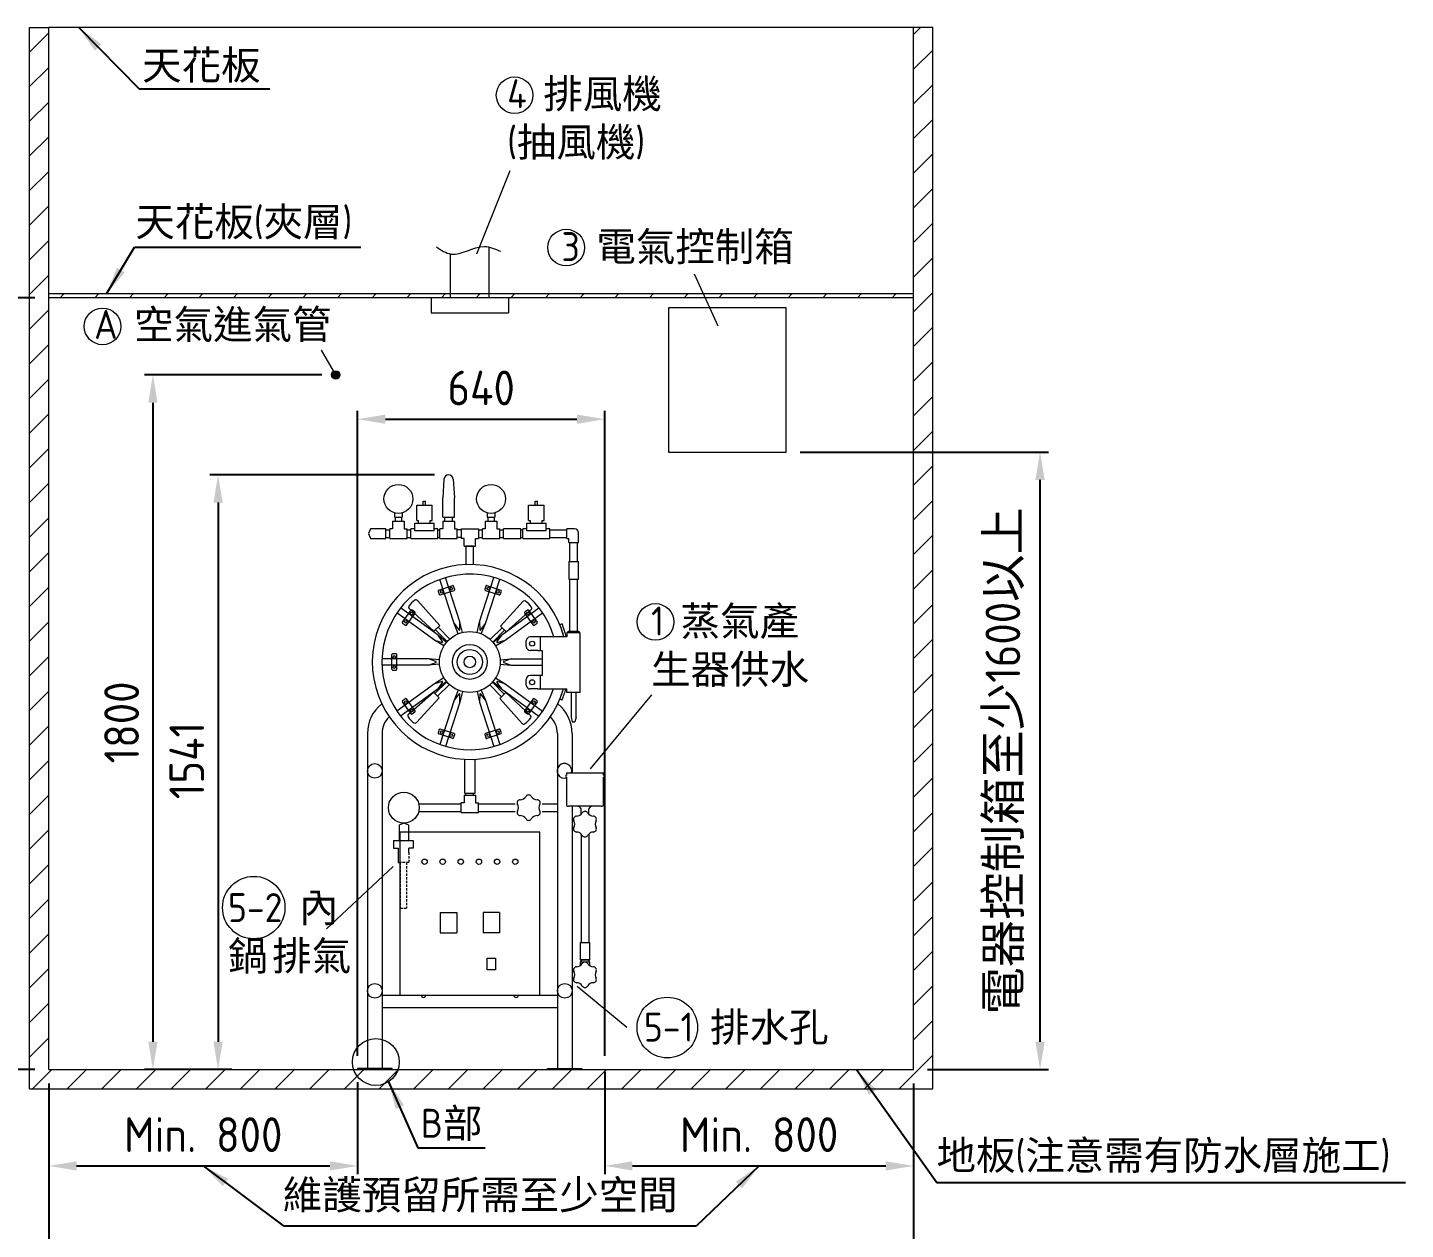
# Model space of a CAD drawing. Header units: millimetres. Extents: x 0 to 42741, y 0 to 19455.
# Drawn here: x 3912 to 7481, y 1690 to 4805 of the extents above; entities that cross this region are included whole.
import ezdxf

# ---------------------------------------------------------------- set-up
doc = ezdxf.new("R2010")
doc.units = ezdxf.units.MM
doc.linetypes.add('HIDDEN', pattern=[9.525, 6.35, -3.175])
doc.layers.get('0').update_dxf_attribs({"lineweight": 15})
for name, color, linetype, lineweight in [('D', 3, 'Continuous', 13), ('H', 2, 'HIDDEN', 15), ('S', 4, 'Continuous', 15)]:
    doc.layers.add(name, color=color, linetype=linetype, lineweight=lineweight)
doc.styles.get("Standard").update_dxf_attribs({"font": 'KAIU.TTF'})
doc.styles.add('STU25', font='isocp2.shx')
doc.dimstyles.new('STU25', dxfattribs={"dimscale": 36, "dimtxt": 2.5, "dimasz": 2, "dimexe": 0.6, "dimexo": 1, "dimgap": 1, "dimtad": 1, "dimdsep": 46, "dimtxsty": 'STU25', "dimcen": 2, "dimazin": 2, "dimtfac": 1, "dimtmove": 0, "dimatfit": 3, "dimfxl": 0, "dimtolj": 1, "dimtzin": 0, "dimarcsym": 0})
doc.dimstyles.new('STU25$7', dxfattribs={"dimscale": 36, "dimtxt": 2.5, "dimasz": 2, "dimexe": 1.25, "dimexo": 0.625, "dimgap": 1, "dimtad": 1, "dimdec": 4, "dimdsep": 46, "dimtxsty": 'STU25', "dimcen": 2.5, "dimazin": 2, "dimtfac": 1, "dimtdec": 4, "dimtmove": 0, "dimatfit": 3, "dimfxl": 0, "dimtolj": 1, "dimtzin": 0, "dimarcsym": 0})

# ---------------------------------------------------------------- blocks, each defined once
blk = doc.blocks.new('*D3')
at = {"layer": 'D', "color": 0, "lineweight": -2}
for p, q in [((5406.9, 2098.6), (5406.9, 1833.4)), ((6206.9, 2068.6), (6206.9, 1833.4)), ((5478.9, 1855), (6134.9, 1855))]:
    blk.add_line(p, q, dxfattribs=at)
at = {"layer": 'D', "color": 0}
for points in [[(5478.9, 1867), (5478.9, 1843), (5406.9, 1855)], [(6134.9, 1867), (6134.9, 1843), (6206.9, 1855)]]:
    blk.add_solid(points, dxfattribs=at)
at = {"layer": 'Defpoints', "color": 0}
for p in [(5406.9, 2134.6), (6206.9, 2104.6), (6206.9, 1855)]:
    blk.add_point(p, dxfattribs=at)
at = {"layer": 'D', "color": 0, "insert": (5806.9, 1936), "char_height": 90, "attachment_point": 5, "style": 'STU25'}
blk.add_mtext('\\A1;Min. 800', dxfattribs=at)
blk = doc.blocks.new('*D4')
at = {"layer": 'D', "color": 0, "lineweight": -2}
for p, q in [((5913.1, 3704.6), (6556.3, 3704.6)), ((6534.7, 2176.6), (6534.7, 3632.6)), ((6242.9, 2104.6), (6556.3, 2104.6))]:
    blk.add_line(p, q, dxfattribs=at)
at = {"layer": 'D', "color": 0}
for points in [[(6522.7, 3632.6), (6546.7, 3632.6), (6534.7, 3704.6)], [(6522.7, 2176.6), (6546.7, 2176.6), (6534.7, 2104.6)]]:
    blk.add_solid(points, dxfattribs=at)
at = {"layer": 'Defpoints', "color": 0}
for p in [(5877.1, 3704.6), (6534.7, 3704.6), (6206.9, 2104.6)]:
    blk.add_point(p, dxfattribs=at)
at = {"layer": 'D', "color": 0, "insert": (6443.5, 2904.6), "char_height": 90, "attachment_point": 5, "rotation": 90, "style": 'STU25'}
blk.add_mtext('\\A1;{\\f標楷體|b0|i0|c136|p65;電器控制箱至少}1600{\\f標楷體|b0|i0|c136|p65;以上}', dxfattribs=at)
blk = doc.blocks.new('*D5')
at = {"layer": 'D', "color": 0, "lineweight": -2}
for p, q in [((3966.9, 2068.6), (3966.9, 1483)), ((6206.9, 2068.6), (6206.9, 1483)), ((4038.9, 1504.6), (6134.9, 1504.6))]:
    blk.add_line(p, q, dxfattribs=at)
at = {"layer": 'D', "color": 0}
for points in [[(4038.9, 1516.6), (4038.9, 1492.6), (3966.9, 1504.6)], [(6134.9, 1516.6), (6134.9, 1492.6), (6206.9, 1504.6)]]:
    blk.add_solid(points, dxfattribs=at)
at = {"layer": 'Defpoints', "color": 0}
for p in [(3966.9, 2104.6), (6206.9, 2104.6), (6206.9, 1504.6)]:
    blk.add_point(p, dxfattribs=at)
at = {"layer": 'D', "color": 0, "insert": (5129.3, 1597.3), "char_height": 90, "attachment_point": 5, "style": 'STU25'}
blk.add_mtext('\\A1;2240({\\f標楷體|b0|i0|c136|p65;滅菌區})', dxfattribs=at)
blk = doc.blocks.new('*D6')
at = {"layer": 'D', "color": 0, "lineweight": -2}
for p, q in [((4766.9, 2071.6), (4766.9, 1833.4)), ((3966.9, 2068.6), (3966.9, 1833.4)), ((4038.9, 1855), (4694.9, 1855))]:
    blk.add_line(p, q, dxfattribs=at)
at = {"layer": 'D', "color": 0}
for points in [[(4038.9, 1867), (4038.9, 1843), (3966.9, 1855)], [(4694.9, 1867), (4694.9, 1843), (4766.9, 1855)]]:
    blk.add_solid(points, dxfattribs=at)
at = {"layer": 'Defpoints', "color": 0}
for p in [(4766.9, 2107.6), (3966.9, 2104.6), (4766.9, 1855)]:
    blk.add_point(p, dxfattribs=at)
at = {"layer": 'D', "color": 0, "insert": (4366.9, 1936), "char_height": 90, "attachment_point": 5, "style": 'STU25'}
blk.add_mtext('\\A1;Min. 800', dxfattribs=at)
blk = doc.blocks.new('*D7')
at = {"layer": 'D', "color": 0, "lineweight": -2}
for p, q in [((3930.9, 4104.6), (3635.4, 4104.6)), ((3657, 2176.6), (3657, 4032.6)), ((3930.9, 2104.6), (3635.4, 2104.6))]:
    blk.add_line(p, q, dxfattribs=at)
at = {"layer": 'D', "color": 0}
for points in [[(3645, 4032.6), (3669, 4032.6), (3657, 4104.6)], [(3645, 2176.6), (3669, 2176.6), (3657, 2104.6)]]:
    blk.add_solid(points, dxfattribs=at)
at = {"layer": 'Defpoints', "color": 0}
for p in [(3657, 4104.6), (3966.9, 4104.6), (3966.9, 2104.6)]:
    blk.add_point(p, dxfattribs=at)
at = {"layer": 'D', "color": 0, "insert": (3566, 3104.6), "char_height": 90, "attachment_point": 5, "rotation": 90, "style": 'STU25'}
blk.add_mtext('\\A1;{\\f標楷體|b0|i0|c136|p65;室內高度至少}2000{\\f標楷體|b0|i0|c136|p65;以上}', dxfattribs=at)
blk = doc.blocks.new('*D8')
at = {"layer": 'D', "color": 0, "lineweight": -2}
for p, q in [((4674.3, 3904.6), (4214.9, 3904.6)), ((4236.5, 3832.6), (4236.5, 2176.6)), ((4441.1, 2104.6), (4214.9, 2104.6))]:
    blk.add_line(p, q, dxfattribs=at)
at = {"layer": 'D', "color": 0}
for points in [[(4224.5, 3832.6), (4248.5, 3832.6), (4236.5, 3904.6)], [(4224.5, 2176.6), (4248.5, 2176.6), (4236.5, 2104.6)]]:
    blk.add_solid(points, dxfattribs=at)
at = {"layer": 'Defpoints', "color": 0}
for p in [(4710.3, 3904.6), (4236.5, 2104.6), (4477.1, 2104.6)]:
    blk.add_point(p, dxfattribs=at)
at = {"layer": 'D', "color": 0, "insert": (4155.5, 3004), "char_height": 90, "attachment_point": 5, "rotation": 90, "style": 'STU25'}
blk.add_mtext('\\A1;1800', dxfattribs=at)
blk = doc.blocks.new('*D9')
at = {"layer": 'D', "color": 0, "linetype": 'Continuous', "lineweight": -2}
for p, q in [((4966.4, 3645.6), (4383.7, 3645.6)), ((4405.3, 3573.6), (4405.3, 2176.6)), ((4441.1, 2104.6), (4383.7, 2104.6))]:
    blk.add_line(p, q, dxfattribs=at)
at = {"layer": 'D', "color": 0, "linetype": 'Continuous'}
for points in [[(4393.3, 3573.6), (4417.3, 3573.6), (4405.3, 3645.6)], [(4393.3, 2176.6), (4417.3, 2176.6), (4405.3, 2104.6)]]:
    blk.add_solid(points, dxfattribs=at)
at = {"layer": 'Defpoints', "color": 0, "linetype": 'Continuous'}
for p in [(5002.4, 3645.6), (4405.3, 2104.6), (4477.1, 2104.6)]:
    blk.add_point(p, dxfattribs=at)
at = {"layer": 'D', "color": 0, "linetype": 'Continuous', "insert": (4324.3, 2905.3), "char_height": 90, "attachment_point": 5, "rotation": 90, "style": 'STU25'}
blk.add_mtext('\\A1;{\\Fisocp2.shx;1541}', dxfattribs=at)
blk = doc.blocks.new('*D10')
at = {"layer": 'D', "color": 0, "linetype": 'Continuous', "lineweight": -2}
for p, q in [((4766.9, 2140.6), (4766.9, 3811.4)), ((4838.9, 3789.8), (5334.9, 3789.8)), ((5406.9, 2140.6), (5406.9, 3811.4))]:
    blk.add_line(p, q, dxfattribs=at)
at = {"layer": 'D', "color": 0, "linetype": 'Continuous'}
for points in [[(4838.9, 3801.8), (4838.9, 3777.8), (4766.9, 3789.8)], [(5334.9, 3801.8), (5334.9, 3777.8), (5406.9, 3789.8)]]:
    blk.add_solid(points, dxfattribs=at)
at = {"layer": 'Defpoints', "color": 0, "linetype": 'Continuous'}
for p in [(5406.9, 3789.8), (4766.9, 2104.6), (5406.9, 2104.6)]:
    blk.add_point(p, dxfattribs=at)
at = {"layer": 'D', "color": 0, "linetype": 'Continuous', "insert": (5086.9, 3870.8), "char_height": 90, "attachment_point": 5, "style": 'STU25'}
blk.add_mtext('\\A1;640', dxfattribs=at)

msp = doc.modelspace()

# ---------------------------------------------------------------- hatches: boundary and pattern name
msp.add_hatch(color=256).paths.add_polyline_path([(4721.043, 3904.604, 1), (4699.521, 3904.604, 1)])
at = {"layer": 'H', "linetype": 'HIDDEN', "ltscale": 5}
h = msp.add_hatch(dxfattribs=at)
h.set_pattern_fill('ANSI31', color=256, scale=20, style=0)
h.set_pattern_definition([(45, (10388.73, 11572.28), (-44.90128, 44.90128), [])])
h.paths.add_polyline_path([(6256.912, 2054.604), (6256.912, 4804.604), (6206.912, 4804.604), (6206.912, 2104.604), (3966.912, 2104.604), (3966.912, 4804.604), (3916.912, 4804.604), (3916.912, 2054.604)])
h = msp.add_hatch(dxfattribs=at)
h.set_pattern_fill('ANSI31', color=256, scale=20, style=0)
h.set_pattern_definition([(45, (220394.34, 21500.48), (-44.90128, 44.90128), [])])
h.paths.add_polyline_path([(6206.912, 4114.604), (3966.912, 4114.604), (3966.912, 4104.604), (6206.912, 4104.604)])

# ---------------------------------------------------------------- linework, layer by layer
at = {"linetype": 'Continuous'}
for p, q in [((5007.412, 4104.604), (5007.412, 4218.001)), ((5107.412, 4104.604), (5107.412, 4235.911)), ((4957.412, 4104.604), (4957.412, 4065.461)), ((5157.412, 4104.604), (5157.412, 4065.461)), ((4957.412, 4065.461), (5157.412, 4065.461)), ((4990.557, 3634.601), (4987.412, 3585.719)), ((5014.268, 3634.601), (5017.412, 3585.719)), ((4936.912, 3577.228), (4942.912, 3577.228)), ((4936.912, 3567.228), (4936.912, 3577.228)), ((4942.912, 3567.228), (4942.912, 3577.228)), ((4987.412, 3535.719), (4987.412, 3585.719)), ((5017.412, 3535.719), (5017.412, 3585.719)), ((5226.912, 3577.228), (5232.912, 3577.228)), ((5226.912, 3567.228), (5226.912, 3577.228)), ((5232.912, 3567.228), (5232.912, 3577.228)), ((4862.412, 3547.076), (4862.412, 3535.719)), ((4862.412, 3535.719), (4882.412, 3535.719)), ((4864.412, 3535.719), (4864.412, 3525.719)), ((4880.412, 3535.719), (4880.412, 3525.719)), ((4880.412, 3535.719), (4880.412, 3525.719)), ((4882.412, 3547.076), (4882.412, 3535.719)), ((4919.912, 3527.228), (4919.912, 3567.228)), ((4919.912, 3567.228), (4959.912, 3567.228)), ((4959.912, 3527.228), (4959.912, 3567.228)), ((4987.412, 3535.719), (5017.412, 3535.719)), ((4992.412, 3525.719), (4992.412, 3535.719)), ((5012.412, 3525.719), (5012.412, 3535.719)), ((5102.412, 3547.076), (5102.412, 3535.719)), ((5102.412, 3535.719), (5122.412, 3535.719)), ((5104.412, 3535.719), (5104.412, 3525.719)), ((5120.412, 3535.719), (5120.412, 3525.719)), ((5120.412, 3535.719), (5120.412, 3525.719)), ((5122.412, 3547.076), (5122.412, 3535.719)), ((5209.912, 3527.228), (5209.912, 3567.228)), ((5209.912, 3567.228), (5249.912, 3567.228)), ((5249.912, 3527.228), (5249.912, 3567.228)), ((4799.912, 3505.719), (4794.912, 3493.219)), ((4839.912, 3505.719), (4799.912, 3505.719)), ((4839.912, 3480.719), (4839.912, 3505.719)), ((4839.912, 3503.219), (4849.912, 3503.219)), ((4857.412, 3505.719), (4849.912, 3505.719)), ((4849.912, 3480.719), (4849.912, 3505.719)), ((4857.412, 3525.719), (4887.412, 3525.719)), ((4857.412, 3525.719), (4857.412, 3505.719)), ((4862.412, 3525.719), (4882.412, 3525.719)), ((4887.412, 3525.719), (4887.412, 3505.719)), ((4887.412, 3505.719), (4894.912, 3505.719)), ((4894.912, 3480.719), (4894.912, 3505.719)), ((4894.912, 3503.219), (4904.912, 3503.219)), ((4914.912, 3505.719), (4904.912, 3505.719)), ((4904.912, 3480.719), (4904.912, 3505.719)), ((4914.912, 3520.719), (4964.912, 3520.719)), ((4914.912, 3510.719), (4914.912, 3520.719)), ((4914.912, 3500.719), (4914.912, 3510.719)), ((4964.912, 3500.719), (4914.912, 3500.719)), ((4919.912, 3527.228), (4924.912, 3527.228)), ((4924.912, 3520.719), (4924.912, 3527.228)), ((4954.912, 3520.719), (4954.912, 3527.228)), ((4954.912, 3527.228), (4959.912, 3527.228)), ((4964.912, 3510.719), (4964.912, 3520.719)), ((4964.912, 3500.719), (4964.912, 3510.719)), ((4974.912, 3505.719), (4964.912, 3505.719)), ((4974.912, 3480.719), (4974.912, 3505.719)), ((4974.912, 3503.219), (4979.912, 3503.219)), ((4979.912, 3480.719), (4979.912, 3505.719)), ((4987.412, 3505.719), (4979.912, 3505.719)), ((4987.412, 3525.719), (5017.412, 3525.719)), ((4987.412, 3525.719), (4987.412, 3505.719)), ((5017.412, 3525.719), (5017.412, 3505.719)), ((5017.412, 3505.719), (5024.912, 3505.719)), ((5024.912, 3480.719), (5024.912, 3505.719)), ((5034.912, 3503.219), (5024.912, 3503.219)), ((5034.912, 3505.719), (5079.912, 3505.719)), ((5034.912, 3505.719), (5034.912, 3480.719)), ((5079.912, 3505.719), (5079.912, 3480.719)), ((5079.912, 3503.219), (5089.912, 3503.219)), ((5097.412, 3505.719), (5089.912, 3505.719)), ((5089.912, 3480.719), (5089.912, 3505.719)), ((5097.412, 3525.719), (5097.412, 3505.719)), ((5097.412, 3525.719), (5127.412, 3525.719)), ((5102.412, 3525.719), (5122.412, 3525.719)), ((5127.412, 3525.719), (5127.412, 3505.719)), ((5127.412, 3505.719), (5134.912, 3505.719)), ((5134.912, 3480.719), (5134.912, 3505.719)), ((5134.912, 3503.219), (5144.912, 3503.219)), ((5189.912, 3505.719), (5144.912, 3505.719)), ((5144.912, 3480.719), (5144.912, 3505.719)), ((5189.912, 3480.719), (5189.912, 3505.719)), ((5189.912, 3503.219), (5194.912, 3503.219)), ((5204.912, 3505.719), (5194.912, 3505.719)), ((5194.912, 3480.719), (5194.912, 3505.719)), ((5204.912, 3510.719), (5204.912, 3520.719)), ((5204.912, 3520.719), (5254.912, 3520.719)), ((5204.912, 3500.719), (5204.912, 3510.719)), ((5254.912, 3500.719), (5204.912, 3500.719)), ((5209.912, 3527.228), (5214.912, 3527.228)), ((5214.912, 3520.719), (5214.912, 3527.228)), ((5244.912, 3520.719), (5244.912, 3527.228)), ((5244.912, 3527.228), (5249.912, 3527.228)), ((5254.912, 3510.719), (5254.912, 3520.719)), ((5254.912, 3500.719), (5254.912, 3510.719)), ((5264.912, 3505.719), (5254.912, 3505.719)), ((5264.912, 3480.719), (5264.912, 3505.719)), ((5264.912, 3503.219), (5308.733, 3503.219)), ((5328.733, 3505.719), (5308.733, 3505.719)), ((5308.733, 3480.719), (5308.733, 3505.719)), ((4794.912, 3493.219), (4799.912, 3480.719)), ((4799.912, 3480.719), (4839.912, 3480.719)), ((4839.912, 3483.219), (4849.912, 3483.219)), ((4849.912, 3480.719), (4894.912, 3480.719)), ((4894.912, 3483.219), (4904.912, 3483.219)), ((4904.912, 3480.719), (4974.912, 3480.719)), ((4974.912, 3483.219), (4979.912, 3483.219)), ((4979.912, 3480.719), (5024.912, 3480.719)), ((5034.912, 3483.219), (5024.912, 3483.219)), ((5042.412, 3480.719), (5034.912, 3480.719)), ((5042.412, 3460.719), (5042.412, 3480.719)), ((5072.412, 3460.719), (5072.412, 3480.719)), ((5072.412, 3480.719), (5079.912, 3480.719)), ((5079.912, 3483.219), (5089.912, 3483.219)), ((5089.912, 3480.719), (5134.912, 3480.719)), ((5134.912, 3483.219), (5144.912, 3483.219)), ((5144.912, 3480.719), (5189.912, 3480.719)), ((5189.912, 3483.219), (5194.912, 3483.219)), ((5194.912, 3480.719), (5264.912, 3480.719)), ((5264.912, 3483.219), (5308.733, 3483.219)), ((5308.733, 3480.719), (5313.733, 3480.719)), ((5313.733, 3470.719), (5313.733, 3480.719)), ((5313.733, 3470.719), (5338.733, 3470.719)), ((5316.233, 3420.719), (5316.233, 3470.719)), ((5336.233, 3420.719), (5336.233, 3470.719)), ((5338.733, 3470.719), (5338.733, 3495.719)), ((5042.412, 3460.719), (5072.412, 3460.719)), ((5313.733, 3420.719), (5338.733, 3420.719)), ((5313.733, 3420.719), (5313.733, 3375.719)), ((5338.733, 3375.719), (5338.733, 3420.719)), ((5313.733, 3375.719), (5338.733, 3375.719)), ((5316.233, 3240.819), (5316.233, 3375.719)), ((5336.233, 3240.819), (5336.233, 3375.719)), ((4921.597, 3320.076), (4979.421, 3254.918)), ((4964.455, 3240.186), (4900.217, 3299.031)), ((5136.88, 3253.676), (5195.725, 3317.914)), ((5216.77, 3296.534), (5151.612, 3238.71)), ((4979.421, 3254.918), (4964.455, 3240.186)), ((5005.654, 3220.071), (4975.323, 3250.884)), ((5140.914, 3249.578), (5110.1, 3219.247)), ((5151.612, 3238.71), (5136.88, 3253.676)), ((4968.553, 3244.22), (4998.884, 3213.406)), ((5116.765, 3212.477), (5147.578, 3242.808)), ((5244.733, 3225.719), (5213.733, 3225.719)), ((5239.733, 3225.719), (5239.733, 3190.719)), ((5308.733, 3225.719), (5244.733, 3225.719)), ((5343.733, 3235.819), (5308.733, 3235.819)), ((5308.733, 3235.819), (5308.733, 3225.719)), ((5343.733, 3081.819), (5343.733, 3235.819)), ((5233.733, 3190.719), (5244.733, 3190.719)), ((5244.733, 3190.719), (5244.733, 3125.719)), ((4998.06, 3108.961), (4967.247, 3078.629)), ((5146.272, 3077.217), (5115.941, 3108.031)), ((5244.733, 3125.719), (5233.733, 3125.719)), ((5239.733, 3125.719), (5239.733, 3090.719)), ((4898.055, 3024.903), (4963.213, 3082.727)), ((4963.213, 3082.727), (4977.945, 3067.761)), ((4973.911, 3071.859), (5004.725, 3102.19)), ((5109.17, 3101.366), (5139.502, 3070.553)), ((5135.404, 3066.519), (5150.37, 3081.251)), ((5150.37, 3081.251), (5214.608, 3022.406)), ((5233.733, 3090.719), (5244.733, 3090.719)), ((5244.733, 3090.719), (5308.733, 3090.719)), ((5308.733, 3081.819), (5308.733, 3090.719)), ((5343.733, 3081.819), (5308.733, 3081.819)), ((4977.945, 3067.761), (4919.1, 3003.523)), ((5193.228, 3001.361), (5135.404, 3066.519)), ((5047.412, 2815.719), (5047.412, 2820.719)), ((5067.412, 2815.719), (5067.412, 2820.719)), ((4925.329, 2793.219), (5034.912, 2793.219)), ((5034.912, 2770.719), (5034.912, 2795.719)), ((5042.412, 2795.719), (5034.912, 2795.719)), ((5042.412, 2815.719), (5042.412, 2795.719)), ((5042.412, 2815.719), (5072.412, 2815.719)), ((5072.412, 2815.719), (5072.412, 2795.719)), ((5072.412, 2795.719), (5079.912, 2795.719)), ((5079.912, 2770.719), (5079.912, 2795.719)), ((5079.912, 2793.219), (5174.912, 2793.219)), ((5244.912, 2793.219), (5284.412, 2793.219)), ((4925.329, 2773.219), (5034.912, 2773.219)), ((5034.912, 2770.719), (5079.912, 2770.719)), ((5079.912, 2773.219), (5174.912, 2773.219)), ((5244.912, 2773.219), (5284.412, 2773.219)), ((5345.603, 2765.742), (5345.603, 2780.296)), ((5365.903, 2765.742), (5365.903, 2780.296)), ((4886.599, 2743.219), (4874.099, 2738.219)), ((4874.099, 2738.219), (4874.099, 2698.219)), ((4899.099, 2738.219), (4886.599, 2743.219)), ((4899.099, 2698.219), (4899.099, 2738.219)), ((5345.753, 2715.255), (5345.753, 2433.859)), ((5365.753, 2715.255), (5365.753, 2433.859)), ((4874.099, 2698.219), (4899.099, 2698.219)), ((5343.253, 2433.859), (5368.253, 2433.859)), ((5343.253, 2433.859), (5343.253, 2388.859)), ((5368.253, 2388.859), (5368.253, 2433.859)), ((5343.253, 2388.859), (5368.253, 2388.859)), ((5343.253, 2383.859), (5343.253, 2373.643)), ((5343.253, 2383.859), (5368.253, 2383.859)), ((5345.753, 2388.859), (5345.753, 2383.859)), ((5365.753, 2388.859), (5345.753, 2388.859)), ((5365.753, 2388.859), (5365.753, 2383.859)), ((5368.253, 2373.643), (5368.253, 2383.859)), ((4946.602, 2297.604), (5168.223, 2297.604)), ((5039.736, 2297.604), (5075.089, 2297.604)), ((4855.912, 2107.604), (4766.912, 2107.604)), ((4766.912, 2107.604), (4766.912, 2104.604)), ((4855.912, 2104.604), (4855.912, 2107.604)), ((5258.912, 2107.604), (5347.912, 2107.604)), ((5258.912, 2104.604), (5258.912, 2107.604)), ((5347.912, 2107.604), (5347.912, 2104.604)), ((4766.912, 2104.604), (4855.912, 2104.604)), ((5347.912, 2104.604), (5258.912, 2104.604))]:
    msp.add_line(p, q, dxfattribs=at)
for p, q in [((5047.412, 3460.719), (5047.412, 3413.02)), ((5067.412, 3460.719), (5047.412, 3460.719)), ((5067.412, 3413.02), (5067.412, 3460.719)), ((4976.921, 3346.961), (5013.061, 3358.703)), ((5016.739, 3260.009), (4979.546, 3374.478)), ((5031.956, 3264.954), (4994.763, 3379.422)), ((5018.362, 3348.86), (5015.581, 3357.419)), ((5082.869, 3264.954), (5120.062, 3379.422)), ((5099.244, 3357.419), (5096.463, 3348.86)), ((5098.086, 3260.009), (5135.279, 3374.478)), ((5101.764, 3358.703), (5137.904, 3346.961)), ((4975.637, 3344.44), (4978.418, 3335.881)), ((4980.938, 3334.597), (5017.078, 3346.34)), ((5097.747, 3346.34), (5133.887, 3334.597)), ((5136.407, 3335.881), (5139.188, 3344.44)), ((4966.145, 3217.139), (4868.773, 3287.885)), ((4975.55, 3230.084), (4878.177, 3300.829)), ((4882.823, 3264.08), (4905.159, 3294.822)), ((4893.34, 3256.439), (4915.676, 3287.181)), ((4915.234, 3289.975), (4907.953, 3295.265)), ((5139.275, 3230.084), (5236.648, 3300.829)), ((5148.68, 3217.139), (5246.052, 3287.885)), ((5199.149, 3287.181), (5221.485, 3256.439)), ((5206.872, 3295.265), (5199.591, 3289.975)), ((5209.666, 3294.822), (5232.002, 3264.08)), ((4883.266, 3261.286), (4890.547, 3255.996)), ((5027.574, 3233.597), (5016.739, 3260.009)), ((5016.739, 3260.009), (5028.912, 3243.927)), ((5031.561, 3244.788), (5031.956, 3264.954)), ((5038.715, 3237.217), (5031.956, 3264.954)), ((5076.11, 3237.217), (5082.869, 3264.954)), ((5082.869, 3264.954), (5083.264, 3244.788)), ((5085.913, 3243.927), (5098.086, 3260.009)), ((5087.251, 3233.597), (5098.086, 3260.009)), ((5224.278, 3255.996), (5231.559, 3261.286)), ((5296.365, 3259.329), (5290.818, 3257.041)), ((4990.436, 3202.14), (4966.145, 3217.139)), ((4966.145, 3217.139), (4985.447, 3211.283)), ((4997.322, 3211.617), (4975.55, 3230.084)), ((4987.084, 3213.537), (4975.55, 3230.084)), ((5117.503, 3211.617), (5139.275, 3230.084)), ((5124.389, 3202.14), (5148.68, 3217.139)), ((5139.275, 3230.084), (5127.741, 3213.537)), ((5129.378, 3211.283), (5148.68, 3217.139)), ((5203.733, 3200.719), (5203.733, 3215.719)), ((5312.233, 3240.319), (5312.733, 3240.819)), ((5312.233, 3236.319), (5312.233, 3240.319)), ((5312.733, 3235.819), (5312.233, 3236.319)), ((5312.733, 3240.819), (5339.733, 3240.819)), ((5319.883, 3235.819), (5312.733, 3235.819)), ((5339.733, 3235.819), (5332.583, 3235.819)), ((5339.733, 3240.819), (5340.233, 3240.319)), ((5340.233, 3236.319), (5339.733, 3235.819)), ((5340.233, 3240.319), (5340.233, 3236.319)), ((4855.412, 3141.719), (4855.412, 3179.719)), ((4866.412, 3181.719), (4857.412, 3181.719)), ((4868.412, 3141.719), (4868.412, 3179.719)), ((5233.733, 3190.719), (5213.733, 3190.719)), ((4950.412, 3168.719), (4830.053, 3168.719)), ((4950.412, 3152.719), (4830.053, 3152.719)), ((4978.881, 3166.576), (4950.412, 3168.719)), ((4969.47, 3162.111), (4950.412, 3168.719)), ((4950.412, 3152.719), (4969.47, 3159.326)), ((4978.881, 3154.861), (4950.412, 3152.719)), ((5135.944, 3166.576), (5164.412, 3168.719)), ((5135.944, 3154.861), (5164.412, 3152.719)), ((5164.412, 3168.719), (5145.355, 3162.111)), ((5145.355, 3159.326), (5164.412, 3152.719)), ((5164.412, 3168.719), (5244.733, 3168.719)), ((5164.412, 3152.719), (5244.733, 3152.719)), ((4857.412, 3139.719), (4866.412, 3139.719)), ((4990.436, 3119.297), (4966.145, 3104.298)), ((4985.447, 3110.154), (4966.145, 3104.298)), ((4997.322, 3109.82), (4975.55, 3091.353)), ((4975.55, 3091.353), (4987.084, 3107.9)), ((5117.503, 3109.82), (5139.275, 3091.353)), ((5124.389, 3119.297), (5148.68, 3104.298)), ((5127.741, 3107.9), (5139.275, 3091.353)), ((5148.68, 3104.298), (5129.378, 3110.154)), ((5203.733, 3100.719), (5203.733, 3115.719)), ((5233.733, 3125.719), (5213.733, 3125.719)), ((4966.145, 3104.298), (4868.773, 3033.552)), ((4975.55, 3091.353), (4878.177, 3020.608)), ((5027.574, 3087.84), (5016.739, 3061.428)), ((5028.912, 3077.51), (5016.739, 3061.428)), ((5031.956, 3056.483), (5031.561, 3076.649)), ((5038.715, 3084.22), (5031.956, 3056.483)), ((5076.11, 3084.22), (5082.869, 3056.483)), ((5083.264, 3076.649), (5082.869, 3056.483)), ((5098.086, 3061.428), (5085.913, 3077.51)), ((5087.251, 3087.84), (5098.086, 3061.428)), ((5139.275, 3091.353), (5236.648, 3020.608)), ((5148.68, 3104.298), (5246.052, 3033.552)), ((5233.733, 3090.719), (5213.733, 3090.719)), ((5319.883, 3081.819), (5319.883, 3017.819)), ((5332.583, 3017.819), (5332.583, 3081.819)), ((4905.159, 3026.615), (4882.823, 3057.357)), ((4890.547, 3065.441), (4883.266, 3060.151)), ((4915.676, 3034.256), (4893.34, 3064.998)), ((5016.739, 3061.428), (4979.546, 2946.959)), ((5031.956, 3056.483), (4994.763, 2942.015)), ((5082.869, 3056.483), (5120.062, 2942.015)), ((5098.086, 3061.428), (5135.279, 2946.959)), ((5221.485, 3064.998), (5199.149, 3034.256)), ((5232.002, 3057.357), (5209.666, 3026.615)), ((5231.559, 3060.151), (5224.278, 3065.441)), ((5296.365, 3062.108), (5290.818, 3064.397)), ((4907.953, 3026.172), (4915.234, 3031.462)), ((5199.591, 3031.462), (5206.872, 3026.172)), ((5319.883, 3017.819), (5322.733, 3005.819)), ((5322.733, 3005.819), (5329.733, 3005.819)), ((5332.583, 3017.819), (5329.733, 3005.819)), ((4792.412, 2975.624), (4792.412, 2107.604)), ((4830.412, 2975.624), (4830.412, 2107.604)), ((4978.418, 2985.556), (4975.637, 2976.997)), ((5013.061, 2962.734), (4976.921, 2974.476)), ((5017.078, 2975.098), (4980.938, 2986.84)), ((5015.581, 2964.018), (5018.362, 2972.577)), ((5096.463, 2972.577), (5099.244, 2964.018)), ((5133.887, 2986.84), (5097.747, 2975.098)), ((5137.904, 2974.476), (5101.764, 2962.734)), ((5139.188, 2976.997), (5136.407, 2985.556)), ((5284.412, 2975.624), (5284.412, 2107.604)), ((5322.412, 2975.624), (5322.412, 2873.777)), ((5043.812, 2908.585), (5043.812, 2820.719)), ((5071.012, 2820.719), (5071.012, 2908.585)), ((5043.812, 2820.719), (5071.012, 2820.719)), ((5322.412, 2786.777), (5322.412, 2107.604)), ((5355.753, 2786.777), (5345.603, 2786.777)), ((5365.903, 2786.777), (5355.753, 2786.777)), ((5238.662, 2720.104), (4876.162, 2720.104)), ((4876.162, 2720.104), (4876.162, 2297.604)), ((5238.662, 2297.604), (5238.662, 2720.104)), ((4860.196, 2698.219), (4910.759, 2698.219)), ((4860.196, 2698.219), (4860.196, 2678.003)), ((4860.196, 2678.003), (4871.573, 2678.003)), ((4871.573, 2678.003), (4871.573, 2641.364)), ((4899.382, 2667.09), (4899.382, 2678.003)), ((4910.759, 2678.003), (4899.382, 2678.003)), ((4910.759, 2698.219), (4910.759, 2678.003)), ((4871.573, 2641.364), (4876.162, 2641.364)), ((4980.812, 2511.604), (5023.512, 2511.604)), ((4980.812, 2511.604), (4980.812, 2459.104)), ((5023.512, 2511.604), (5023.512, 2459.104)), ((5091.812, 2511.604), (5091.812, 2459.104)), ((5134.512, 2511.604), (5091.812, 2511.604)), ((5134.512, 2511.604), (5134.512, 2459.104)), ((4980.812, 2459.104), (5023.512, 2459.104)), ((5134.512, 2459.104), (5091.812, 2459.104)), ((4830.412, 2297.604), (4931.412, 2297.604)), ((4876.162, 2297.604), (5238.662, 2297.604)), ((4943.412, 2297.604), (5171.412, 2297.604)), ((5183.412, 2297.604), (5284.412, 2297.604)), ((4830.412, 2265.604), (5284.412, 2265.604)), ((4792.412, 2107.604), (4830.412, 2107.604)), ((5284.412, 2107.604), (5322.412, 2107.604))]:
    msp.add_line(p, q)
at = {"color": 7, "linetype": 'Continuous', "lineweight": 15}
for p, q in [((5307.753, 2873.777), (5403.753, 2873.777)), ((5307.753, 2873.777), (5307.753, 2867.561)), ((5307.753, 2861.993), (5307.753, 2791.777)), ((5403.753, 2867.561), (5403.753, 2873.777)), ((5403.753, 2791.777), (5403.753, 2861.993)), ((5398.753, 2786.777), (5312.753, 2786.777))]:
    msp.add_line(p, q, dxfattribs=at)
at = {"linetype": 'Continuous'}
msp.add_lwpolyline([(5572.369, 3704.604), (5877.058, 3704.604), (5877.058, 4078.474), (5572.369, 4078.474)], close=True, dxfattribs=at)
msp.add_lwpolyline([(5102.162, 2392.954), (5124.162, 2392.954), (5124.162, 2362.754), (5102.162, 2362.754)], close=True)
for centre, radius in [((4710.282, 3904.604), 10.761), ((4984.636, 3342.633), 3.5), ((5009.363, 3350.667), 3.5), ((5105.462, 3350.667), 3.5), ((5130.189, 3342.633), 3.5), ((4906.891, 3286.148), 3.5), ((5207.934, 3286.148), 3.5), ((4891.608, 3265.113), 3.5), ((5223.216, 3265.113), 3.5), ((5218.733, 3208.219), 6.5), ((4861.912, 3173.719), 3.5), ((5057.412, 3160.719), 45), ((5057.412, 3160.719), 32.5), ((4861.912, 3147.719), 3.5), ((5057.412, 3160.719), 15), ((5218.733, 3108.219), 6.5), ((4891.608, 3056.324), 3.5), ((4906.891, 3035.289), 3.5), ((5207.934, 3035.289), 3.5), ((5223.216, 3056.324), 3.5), ((4984.636, 2978.804), 3.5), ((5009.363, 2970.77), 3.5), ((5105.462, 2970.77), 3.5), ((5130.189, 2978.804), 3.5), ((4811.412, 2878.604), 19), ((4940.162, 2643.104), 7), ((4987.162, 2643.104), 7), ((5034.162, 2643.104), 7), ((5081.162, 2643.104), 7), ((5128.162, 2643.104), 7), ((5175.162, 2643.104), 7), ((4811.412, 2308.604), 19), ((5303.647, 2308.604), 19)]:
    msp.add_circle(centre, radius)
for centre, radius in [((4872.412, 3583.219), 37.5), ((5112.412, 3583.219), 37.5), ((5057.412, 3160.719), 78.75), ((4886.599, 2783.219), 40)]:
    msp.add_circle(centre, radius, dxfattribs=at)
for centre, radius, start, end in [((5002.412, 3633.839), 11.88, 3.680791, 176.319209), ((5328.733, 3495.719), 10, 0, 90), ((5057.412, 3160.719), 227.5, 16.60155, 342.079787), ((4945.823, 3274.083), 55.773, 123.195205, 145.900975), ((4918.029, 3316.564), 5.007, 38.626218, 123.195205), ((4903.785, 3302.543), 5.007, 145.900975, 224.54809), ((5199.237, 3314.346), 5.007, 55.900975, 134.54809), ((5170.777, 3272.308), 55.773, 33.195205, 55.900975), ((5213.258, 3300.102), 5.007, 308.626218, 33.195205), ((4901.567, 3021.335), 5.007, 128.626218, 213.195205), ((4944.048, 3049.129), 55.773, 213.195205, 235.900975), ((4915.588, 3007.091), 5.007, 235.900975, 314.54809), ((5196.796, 3004.873), 5.007, 218.626218, 303.195205), ((5169.002, 3047.354), 55.773, 303.195205, 325.900975), ((5211.04, 3018.894), 5.007, 325.900975, 44.54809)]:
    msp.add_arc(centre, radius, start, end, dxfattribs=at)
for centre, radius, start, end in [((5057.412, 3160.719), 252.5, 14.917369, 343.905184), ((5013.679, 3356.801), 2, 18, 108), ((5101.146, 3356.801), 2, 72, 162), ((4977.539, 3345.059), 2, 108, 198), ((4980.32, 3336.499), 2, 198, 288), ((5016.46, 3348.242), 2, 288, 18), ((5098.365, 3348.242), 2, 162, 252), ((5134.505, 3336.499), 2, 252, 342), ((5137.286, 3345.059), 2, 342, 72), ((4906.777, 3293.647), 2, 54, 144), ((4914.058, 3288.357), 2, 324, 54), ((5200.767, 3288.357), 2, 126, 216), ((5208.048, 3293.647), 2, 36, 126), ((4884.441, 3262.904), 2, 144, 234), ((4891.722, 3257.614), 2, 234, 324), ((5223.103, 3257.614), 2, 216, 306), ((5230.384, 3262.904), 2, 306, 36), ((5057.412, 3160.719), 252.5, 14.917369, 22.424964), ((5057.412, 3160.719), 258.5, 14.563372, 22.424964), ((4985.814, 3212.738), 1.5, 255.801409, 32.198591), ((5030.064, 3244.887), 1.5, 219.801409, 356.198591), ((5084.76, 3244.887), 1.5, 183.801409, 320.198591), ((5129.01, 3212.738), 1.5, 147.801409, 284.198591), ((5213.733, 3215.719), 10, 90, 180), ((4857.412, 3179.719), 2, 90, 180), ((4866.412, 3179.719), 2, 0, 90), ((5213.733, 3200.719), 10, 180, 270), ((4857.412, 3141.719), 2, 180, 270), ((4866.412, 3141.719), 2, 270, 0), ((4968.912, 3160.719), 1.5, 291.801409, 68.198591), ((5145.912, 3160.719), 1.5, 111.801409, 248.198591), ((4985.814, 3108.7), 1.5, 327.801409, 104.198591), ((5129.01, 3108.7), 1.5, 75.801409, 212.198591), ((5213.733, 3115.719), 10, 90, 180), ((5030.064, 3076.55), 1.5, 3.801409, 140.198591), ((5084.76, 3076.55), 1.5, 39.801409, 176.198591), ((5213.733, 3100.719), 10, 180, 270), ((5057.412, 3160.719), 252.5, 337.575036, 343.905184), ((5057.412, 3160.719), 258.5, 337.575036, 344.288537), ((4890.412, 2975.624), 98, 128.52256, 180), ((4884.441, 3058.533), 2, 126, 216), ((4891.722, 3063.823), 2, 36, 126), ((4914.058, 3033.08), 2, 306, 36), ((5200.767, 3033.08), 2, 144, 234), ((5223.103, 3063.823), 2, 54, 144), ((5230.384, 3058.533), 2, 324, 54), ((5224.412, 2975.624), 98, 0, 51.47744), ((4890.412, 2975.624), 60, 134.12248, 180), ((4906.777, 3027.79), 2, 216, 306), ((5208.048, 3027.79), 2, 234, 324), ((5224.412, 2975.624), 60, 0, 45.87752), ((4977.539, 2976.379), 2, 162, 252), ((4980.32, 2984.938), 2, 72, 162), ((5013.679, 2964.636), 2, 252, 342), ((5016.46, 2973.195), 2, 342, 72), ((5098.365, 2973.195), 2, 108, 198), ((5101.146, 2964.636), 2, 198, 288), ((5134.505, 2984.938), 2, 18, 108), ((5137.286, 2976.379), 2, 288, 18), ((5302.416, 2878.604), 19, 345.281801, 286.314135), ((4937.412, 2297.604), 6, 180, 0), ((5177.412, 2297.604), 6, 180, 0)]:
    msp.add_arc(centre, radius, start, end)
at = {"color": 7, "linetype": 'Continuous', "lineweight": 15}
for centre, radius, start, end in [((5307.753, 2864.777), 2.5, 96.15064, 263.84936), ((5307.453, 2867.561), 0.3, 276.15064, 0), ((5307.453, 2861.993), 0.3, 0, 83.84936), ((5404.053, 2867.561), 0.3, 180, 263.84936), ((5404.053, 2861.993), 0.3, 96.15064, 180), ((5403.753, 2864.777), 2.5, 276.15064, 83.84936), ((5312.753, 2791.777), 5, 180, 270), ((5336.243, 2776.777), 10, 20.605558, 90), ((5375.264, 2776.777), 10, 90, 159.394442), ((5398.753, 2791.777), 5, 270, 0)]:
    msp.add_arc(centre, radius, start, end, dxfattribs=at)
at = {"color": 7, "linetype": 'Continuous'}
for centre, radius, start, end in [((5188.187, 2795.762), 7.973, 91.15518, 208.84482), ((5188.187, 2795.762), 7.972, 91.15518, 208.84482), ((5165.412, 2783.219), 18.028, 331.15518, 28.84482), ((5165.412, 2783.219), 18.027, 331.15518, 28.84482), ((5187.662, 2821.757), 18.027, 271.15518, 328.84482), ((5187.662, 2821.757), 18.028, 271.15518, 328.84482), ((5209.912, 2808.305), 7.973, 31.15518, 148.84482), ((5209.912, 2808.305), 7.972, 31.15518, 148.84482), ((5232.162, 2821.757), 18.028, 211.15518, 268.84482), ((5232.162, 2821.757), 18.027, 211.15518, 268.84482), ((5231.638, 2795.762), 7.973, 331.15518, 88.84482), ((5231.638, 2795.762), 7.972, 331.15518, 88.84482), ((5254.412, 2783.219), 18.028, 151.15518, 208.84482), ((5254.412, 2783.219), 18.027, 151.15518, 208.84482), ((5188.187, 2770.675), 7.973, 151.15518, 268.84482), ((5188.187, 2770.675), 7.972, 151.15518, 268.84482), ((5187.662, 2744.68), 18.027, 31.15518, 88.84482), ((5187.662, 2744.68), 18.028, 31.15518, 88.84482), ((5209.912, 2758.132), 7.973, 211.15518, 328.84482), ((5209.912, 2758.132), 7.972, 211.15518, 328.84482), ((5232.162, 2744.68), 18.028, 91.15518, 148.84482), ((5232.162, 2744.68), 18.027, 91.15518, 148.84482), ((5231.638, 2770.675), 7.973, 271.15518, 28.84482), ((5231.638, 2770.675), 7.972, 271.15518, 28.84482), ((5334.028, 2753.111), 7.973, 91.15518, 208.84482), ((5334.028, 2753.111), 7.972, 91.15518, 208.84482), ((5311.253, 2740.567), 18.028, 331.15518, 28.84482), ((5311.253, 2740.567), 18.027, 331.15518, 28.84482), ((5333.503, 2779.106), 18.028, 271.15518, 328.84482), ((5333.503, 2779.106), 18.027, 271.15518, 328.84482), ((5355.753, 2765.654), 7.973, 31.15518, 148.84482), ((5355.753, 2765.654), 7.972, 31.15518, 148.84482), ((5378.003, 2779.106), 18.028, 211.15518, 268.84482), ((5378.003, 2779.106), 18.027, 211.15518, 268.84482), ((5377.479, 2753.111), 7.972, 331.15518, 88.84482), ((5377.479, 2753.111), 7.973, 331.15518, 88.84482), ((5400.253, 2740.567), 18.028, 151.15518, 208.84482), ((5400.253, 2740.567), 18.027, 151.15518, 208.84482), ((5334.028, 2728.024), 7.973, 151.15518, 268.84482), ((5334.028, 2728.024), 7.972, 151.15518, 268.84482), ((5333.503, 2702.029), 18.028, 31.15518, 88.84482), ((5333.503, 2702.029), 18.027, 31.15518, 88.84482), ((5378.003, 2702.029), 18.028, 91.15518, 148.84482), ((5378.003, 2702.029), 18.027, 91.15518, 148.84482), ((5377.479, 2728.024), 7.973, 271.15518, 28.84482), ((5377.479, 2728.024), 7.972, 271.15518, 28.84482), ((5355.753, 2715.481), 7.973, 211.15518, 328.84482), ((5355.753, 2715.481), 7.972, 211.15518, 328.84482), ((5334.028, 2362.812), 7.973, 91.15518, 208.84482), ((5334.028, 2362.812), 7.972, 91.15518, 208.84482), ((5311.253, 2350.269), 18.028, 331.15518, 28.84482), ((5311.253, 2350.269), 18.027, 331.15518, 28.84482), ((5333.503, 2388.807), 18.028, 271.15518, 328.84482), ((5333.503, 2388.807), 18.027, 271.15518, 328.84482), ((5355.753, 2375.355), 7.973, 31.15518, 148.84482), ((5355.753, 2375.355), 7.972, 31.15518, 148.84482), ((5378.003, 2388.807), 18.028, 211.15518, 268.84482), ((5378.003, 2388.807), 18.027, 211.15518, 268.84482), ((5377.479, 2362.812), 7.972, 331.15518, 88.84482), ((5377.479, 2362.812), 7.973, 331.15518, 88.84482), ((5400.253, 2350.269), 18.028, 151.15518, 208.84482), ((5400.253, 2350.269), 18.027, 151.15518, 208.84482), ((5334.028, 2337.725), 7.973, 151.15518, 268.84482), ((5334.028, 2337.725), 7.972, 151.15518, 268.84482), ((5333.503, 2311.73), 18.028, 31.15518, 88.84482), ((5333.503, 2311.73), 18.027, 31.15518, 88.84482), ((5355.753, 2325.182), 7.973, 211.15518, 328.84482), ((5355.753, 2325.182), 7.972, 211.15518, 328.84482), ((5378.003, 2311.73), 18.028, 91.15518, 148.84482), ((5378.003, 2311.73), 18.027, 91.15518, 148.84482), ((5377.479, 2337.725), 7.973, 271.15518, 28.84482), ((5377.479, 2337.725), 7.972, 271.15518, 28.84482)]:
    msp.add_arc(centre, radius, start, end, dxfattribs=at)
at = {"layer": 'D'}
for p, q in [((5075.889, 4218.217), (5162.361, 4434.259)), ((4710.282, 3904.604), (4673.022, 3968.61)), ((4858.898, 2630.622), (4686.208, 2469.245)), ((5335.997, 2321.057), (5464.051, 2214.244))]:
    msp.add_line(p, q, dxfattribs=at)
at = {"layer": 'D', "linetype": 'Continuous'}
for p, q in [((5701.019, 4030.562), (5639.739, 4165.43)), ((5369.843, 2883.577), (5528.984, 3075.492))]:
    msp.add_line(p, q, dxfattribs=at)
at = {"layer": 'D'}
for centre, radius in [((5173.584, 4629.233), 47.5), ((5307.073, 4234.477), 47.5), ((4106.049, 4030.278), 47.5), ((5538.495, 3264.431), 47.5), ((4497.797, 2524.347), 80.899), ((5569.098, 2213.459), 78.472), ((4813.938, 2124.082), 60.747)]:
    msp.add_circle(centre, radius, dxfattribs=at)
msp.add_spline([(4970.881, 4236.042), (5008.786, 4217.78), (5095.124, 4237.447), (5137.24, 4224.804)], degree=3, dxfattribs=at)
at = {"layer": 'H'}
for p, q in [((4899.382, 2667.09), (4899.382, 2641.364)), ((4899.382, 2641.364), (4876.162, 2641.364)), ((4877.271, 2641.364), (4877.271, 2522.977)), ((4893.684, 2641.364), (4893.684, 2522.977)), ((4877.271, 2522.977), (4893.684, 2522.977))]:
    msp.add_line(p, q, dxfattribs=at)
at = {"layer": 'S', "linetype": 'Continuous'}
for p, q in [((3916.912, 2054.604), (3916.912, 4804.604)), ((3916.912, 4804.604), (3966.912, 4804.604)), ((6256.912, 4804.604), (3966.912, 4804.604)), ((3966.912, 2104.604), (3966.912, 4804.604)), ((6206.912, 2104.604), (6206.912, 4804.604)), ((6256.912, 4804.604), (6206.912, 4804.604)), ((6256.912, 2054.604), (6256.912, 4804.604)), ((6206.912, 4114.604), (3966.912, 4114.604)), ((6206.912, 4104.604), (3966.912, 4104.604)), ((3966.912, 2104.604), (6206.912, 2104.604)), ((3916.912, 2054.604), (6256.912, 2054.604))]:
    msp.add_line(p, q, dxfattribs=at)

# ---------------------------------------------------------------- texts
at = {"layer": 'D', "color": 11, "char_height": 75, "attachment_point": 1}
for s, insert in [('{\\C3;天花板 }', (4208.605, 4744.605)), ('{\\Fisocp2.shx;\\C3;4 \\f標楷體|b0|i0|c136|p65;排風機\\P\\Fisocp2.shx;(\\f標楷體|b0|i0|c136|p65;抽風機\\Fisocp2.shx;)}', (5154.349, 4670.591)), ('{\\C3;天花板\\Fisocp2.shx;(\\f標楷體|b0|i0|c136|p65;夾層\\Fisocp2.shx;)}', (4191.117, 4338.81)), ('{\\Fisocp2.shx;\\C3;3 \\f標楷體|b0|i0|c136|p65;電氣控制箱}', (5294.985, 4274.5)), ('{\\Fisocp2.shx;\\C3;A \\f標楷體|b0|i0|c136|p65;空氣進氣管}', (4084.333, 4072.921)), ('{\\Fisocp2.shx;\\C3;5-2 \\f標楷體|b0|i0|c136|p65;內\\P鍋\\H0.24x; \\H4.167x;排氣}', (4431.079, 2561.797)), ('{\\Fisocp2.shx;\\C3;B\\f標楷體|b0|i0|c136|p65;部}', (4930.443, 2002.892)), ('{\\C3;地板\\Fisocp2.shx;(\\f標楷體|b0|i0|c136|p65;注意需有防水層施工\\Fisocp2.shx;)}', (6266.465, 1920.028)), ('{\\C3;維護預留所需至少空間}', (4572.922, 1817.622))]:
    msp.add_mtext(s, dxfattribs=dict(at, insert=insert))
at = {"layer": 'D', "color": 11, "char_height": 75, "attachment_point": 1, "style": 'STU25'}
for s, insert in [('{\\C3;1 \\f標楷體|b0|i0|c136|p65;蒸氣產\\P生器供水}', (5527.057, 3304.336)), ('{\\C3;5-1 \\f標楷體|b0|i0|c136|p65;排水孔}', (5508.354, 2252.092))]:
    msp.add_mtext(s, dxfattribs=dict(at, insert=insert))

# ---------------------------------------------------------------- dimensions: what is measured, and where the dimension line sits
at = {"layer": 'D'}
for base, p1, p2, text, picture, middle in [((3656.952, 4104.604), (3966.912, 2104.604), (3966.912, 4104.604), '{\\f標楷體|b0|i0|c136|p65;室內高度至少}<>{\\f標楷體|b0|i0|c136|p65;以上}', '*D7', (3656.952, 3104.604)), ((6534.713, 3704.604), (6206.912, 2104.604), (5877.058, 3704.604), '{\\f標楷體|b0|i0|c136|p65;電器控制箱至少}<>{\\f標楷體|b0|i0|c136|p65;以上}', '*D4', (6534.713, 2904.604))]:
    dim = msp.add_linear_dim(base=base, p1=p1, p2=p2, angle=90, text=text, dimstyle='STU25', dxfattribs=at)
    dim.commit()
    dim.dimension.update_dxf_attribs({"geometry": picture, "text_midpoint": middle, "dimtype": 160})
at = {"layer": 'D', "linetype": 'Continuous'}
dim = msp.add_linear_dim(base=(5406.912, 3789.751), p1=(4766.912, 2104.604), p2=(5406.912, 2104.604), dimstyle='STU25', dxfattribs=at)
dim.commit()
dim.dimension.update_dxf_attribs({"geometry": '*D10', "text_midpoint": (5086.912, 3870.751)})
at = {"layer": 'D'}
dim = msp.add_linear_dim(base=(4236.514, 2104.604), p1=(4710.282, 3904.604), p2=(4477.052, 2104.604), angle=90, dimstyle='STU25', dxfattribs=at)
dim.commit()
dim.dimension.update_dxf_attribs({"geometry": '*D8', "text_midpoint": (4236.514, 3003.998), "dimtype": 160})
at = {"layer": 'D', "linetype": 'Continuous'}
dim = msp.add_linear_dim(base=(4405.326, 2104.604), p1=(5002.412, 3645.604), p2=(4477.052, 2104.604), angle=90, text='{\\Fisocp2.shx;<>}', dimstyle='STU25', dxfattribs=at)
dim.commit()
dim.dimension.update_dxf_attribs({"geometry": '*D9', "text_midpoint": (4405.326, 2905.275), "dimtype": 160})
at = {"layer": 'D'}
for base, p1, p2, picture, middle in [((4766.912, 1855.026), (3966.912, 2104.604), (4766.912, 2107.604), '*D6', (4366.912, 1936.026)), ((6206.912, 1855.026), (5406.912, 2134.604), (6206.912, 2104.604), '*D3', (5806.912, 1936.026))]:
    dim = msp.add_linear_dim(base=base, p1=p1, p2=p2, text='Min. <>', dimstyle='STU25', dxfattribs=at)
    dim.commit()
    dim.dimension.update_dxf_attribs({"geometry": picture, "text_midpoint": middle})
dim = msp.add_linear_dim(base=(6206.912, 1504.571), p1=(3966.912, 2104.604), p2=(6206.912, 2104.604), text='<>({\\f標楷體|b0|i0|c136|p65;滅菌區})', dimstyle='STU25', dxfattribs=at)
dim.commit()
dim.dimension.update_dxf_attribs({"geometry": '*D5', "text_midpoint": (5129.338, 1504.571), "dimtype": 160})

# ---------------------------------------------------------------- leaders
for points in [[(4044.206, 4804.604), (4200.671, 4645.593), (4539.365, 4645.593)], [(4116.248, 4114.604), (4189.035, 4235.462), (4775.141, 4235.462)], [(4847.069, 2073.165), (4922.8, 1902.232), (5097.554, 1902.232)], [(6059.27, 2104.604), (6267.154, 1812.173), (7481.251, 1812.173)], [(4366.912, 1855.026), (4575.814, 1699.119)], [(5806.912, 1855.026), (5643.507, 1699.119), (4575.814, 1699.119)]]:
    msp.add_leader(points, dimstyle='STU25$7', override={"dimgap": 1, "dimtad": 0}, dxfattribs=at)

doc.saveas('drawing.dxf')
